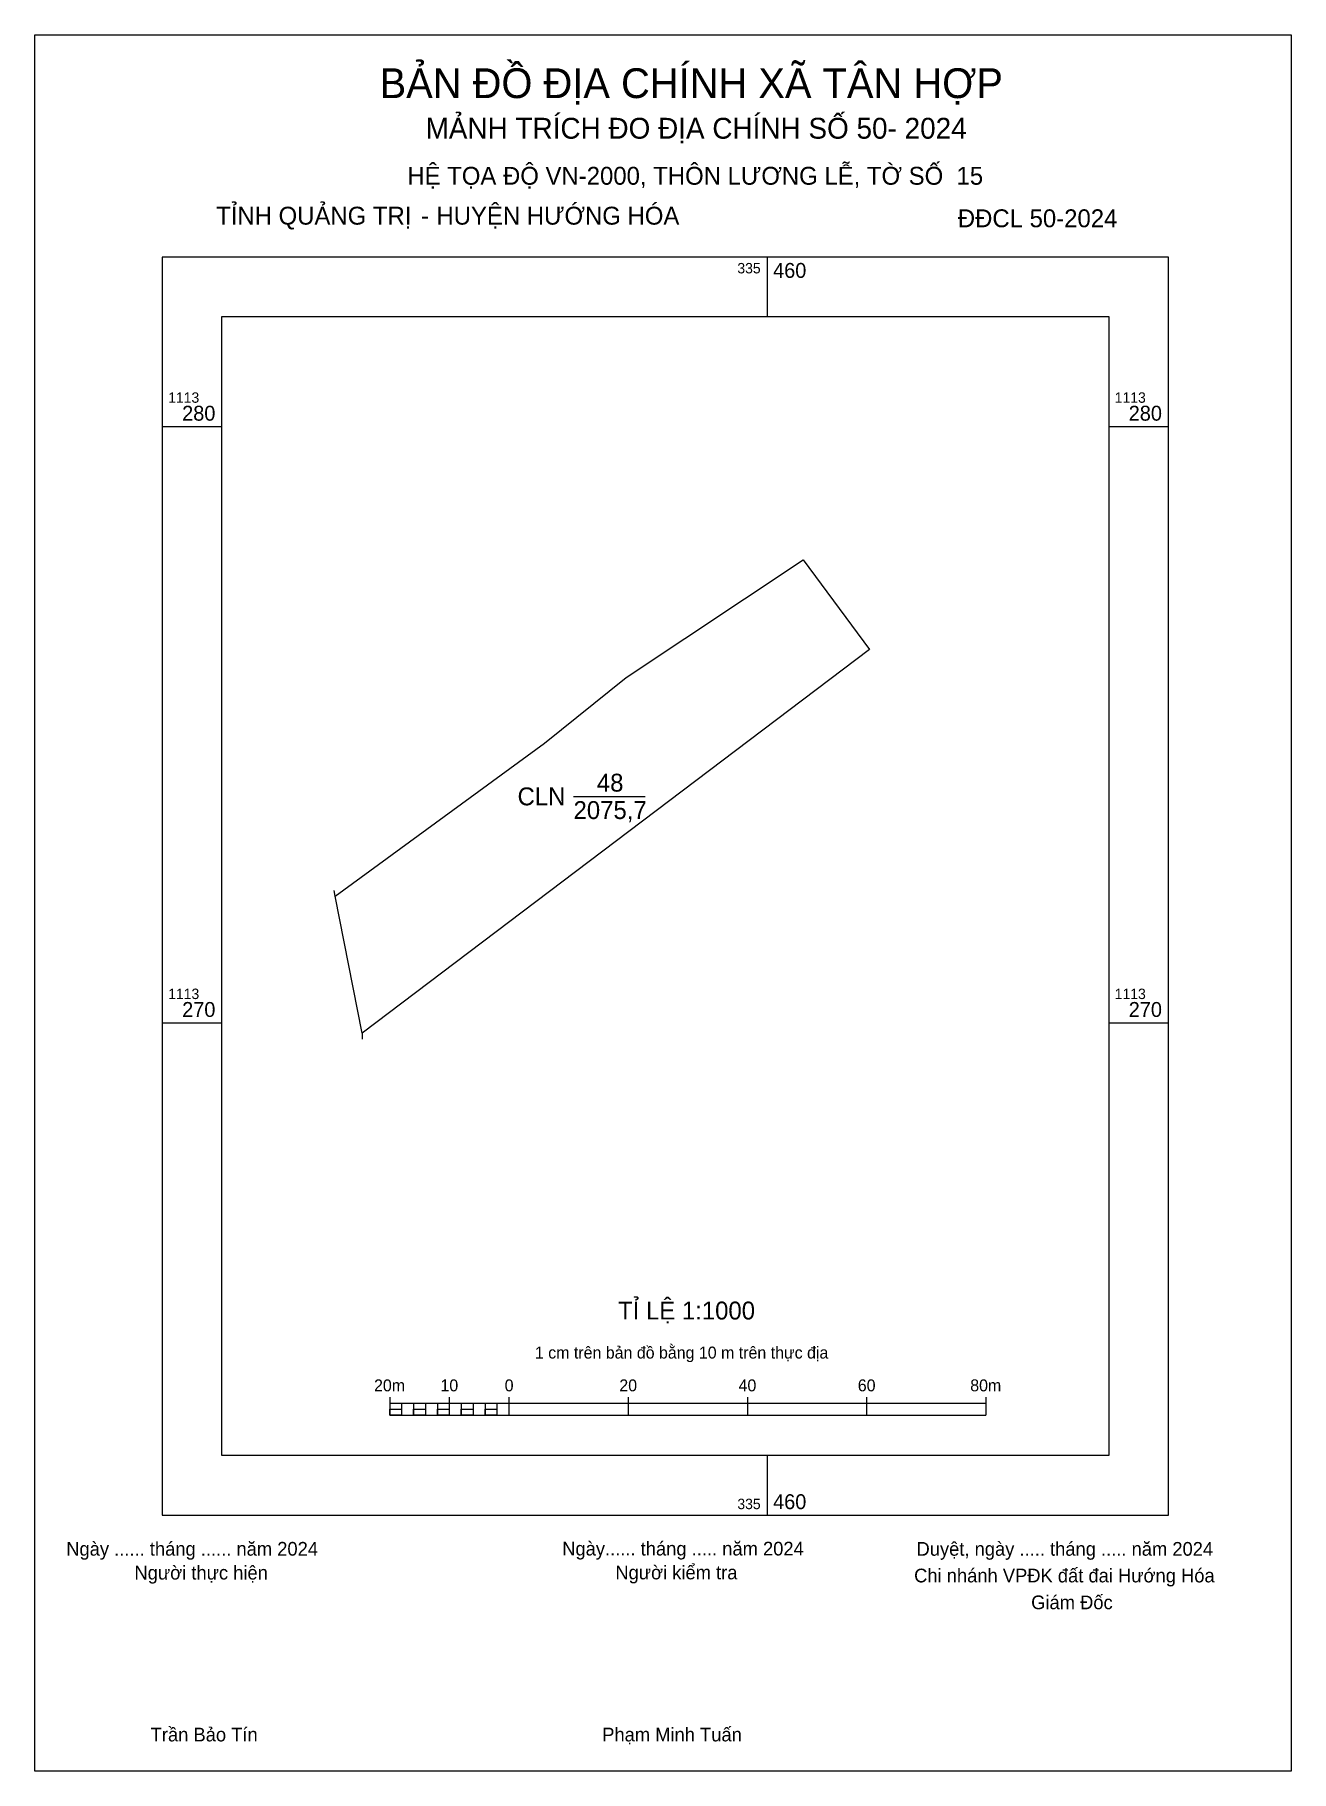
# Model space of a CAD drawing. Extents: x 554468 to 554679, y 1840366 to 1840658.
import ezdxf

# ---------------------------------------------------------------- set-up
doc = ezdxf.new("R2010")
doc.units = 0
for name, color, linetype in [('Level 1', 7, 'Continuous'), ('Level 10', 7, 'Continuous'), ('Level 13', 7, 'Continuous'), ('Level 2', 7, 'Continuous'), ('Level 27', 7, 'Continuous'), ('Level 6', 7, 'Continuous'), ('Level 62', 7, 'Continuous'), ('Level 63', 7, 'Continuous')]:
    doc.layers.add(name, color=color, linetype=linetype)

msp = doc.modelspace()

# ---------------------------------------------------------------- linework, layer by layer
at = {"layer": 'Level 1'}
for p, q in [((554468.47, 1840657.68), (554468.47, 1840657.68)), ((554679.24, 1840366.44), (554679.24, 1840366.44))]:
    msp.add_line(p, q, dxfattribs=at)
at = {"layer": 'Level 10'}
msp.add_lwpolyline([(554567.67, 1840549.87), (554597.36, 1840569.64), (554608.52, 1840554.55), (554523.41, 1840490.23), (554518.85, 1840513.18), (554553.97, 1840538.87)], close=True, dxfattribs=at)
at = {"layer": 'Level 13'}
msp.add_line((554558.85, 1840529.94), (554570.85, 1840529.94), dxfattribs=at)
at = {"layer": 'Level 2'}
msp.add_lwpolyline([(554468.47, 1840657.68), (554679.23, 1840657.68), (554679.23, 1840366.44), (554468.47, 1840366.44)], close=True, dxfattribs=at)
at = {"layer": 'Level 27'}
for p, q in [((554518.85, 1840513.18), (554518.69, 1840514.17)), ((554523.41, 1840490.23), (554523.41, 1840489.23))]:
    msp.add_line(p, q, dxfattribs=at)
at = {"layer": 'Level 62'}
msp.add_lwpolyline([(554499.86, 1840610.4), (554648.63, 1840610.4), (554648.63, 1840419.4), (554499.86, 1840419.4)], close=True, dxfattribs=at)
at = {"layer": 'Level 63'}
for p, q in [((554468.47, 1840652.68), (554468.47, 1840657.68)), ((554468.47, 1840657.68), (554473.47, 1840657.68)), ((554468.47, 1840652.68), (554468.47, 1840657.68)), ((554468.47, 1840657.68), (554473.47, 1840657.68)), ((554674.23, 1840657.68), (554679.23, 1840657.68)), ((554674.23, 1840657.68), (554679.23, 1840657.68)), ((554679.23, 1840657.68), (554679.23, 1840652.68)), ((554679.23, 1840657.68), (554679.23, 1840652.68)), ((554468.47, 1840652.68), (554468.47, 1840652.68)), ((554468.47, 1840652.68), (554468.47, 1840652.68)), ((554591.32, 1840620.4), (554591.32, 1840610.4)), ((554489.86, 1840591.95), (554499.86, 1840591.95)), ((554648.63, 1840591.95), (554658.63, 1840591.95)), ((554489.86, 1840491.95), (554499.86, 1840491.95)), ((554648.63, 1840491.95), (554658.63, 1840491.95)), ((554528.01, 1840429.16), (554528.01, 1840426.16)), ((554528.01, 1840428.16), (554628.01, 1840428.16)), ((554530.01, 1840428.16), (554530.01, 1840426.16)), ((554532.01, 1840428.16), (554532.01, 1840426.16)), ((554534.01, 1840428.16), (554534.01, 1840426.16)), ((554536.01, 1840428.16), (554536.01, 1840426.16)), ((554538.01, 1840429.16), (554538.01, 1840426.16)), ((554538.01, 1840428.16), (554538.01, 1840426.16)), ((554540.01, 1840428.16), (554540.01, 1840426.16)), ((554542.01, 1840428.16), (554542.01, 1840426.16)), ((554544.01, 1840428.16), (554544.01, 1840426.16)), ((554546.01, 1840428.16), (554546.01, 1840426.16)), ((554548.01, 1840429.16), (554548.01, 1840426.16)), ((554548.01, 1840428.16), (554548.01, 1840426.16)), ((554568.01, 1840429.16), (554568.01, 1840426.16)), ((554588.01, 1840429.16), (554588.01, 1840426.16)), ((554608.01, 1840429.16), (554608.01, 1840426.16)), ((554628.01, 1840429.16), (554628.01, 1840426.16)), ((554528.01, 1840426.16), (554628.01, 1840426.16)), ((554591.32, 1840419.4), (554591.32, 1840409.4)), ((554468.47, 1840366.44), (554468.47, 1840371.44)), ((554468.47, 1840366.44), (554468.47, 1840371.44)), ((554679.23, 1840371.44), (554679.23, 1840366.44)), ((554679.23, 1840371.44), (554679.23, 1840366.44)), ((554473.47, 1840366.44), (554468.47, 1840366.44)), ((554473.47, 1840366.44), (554468.47, 1840366.44)), ((554679.23, 1840366.44), (554674.23, 1840366.44)), ((554679.23, 1840366.44), (554674.23, 1840366.44))]:
    msp.add_line(p, q, dxfattribs=at)
for points in [[(554489.86, 1840620.4), (554489.86, 1840409.4), (554658.63, 1840409.4), (554658.63, 1840620.4)], [(554528.01, 1840427.16), (554530.01, 1840427.16), (554530.01, 1840426.16), (554528.01, 1840426.16)], [(554528.01, 1840427.16), (554530.01, 1840427.16), (554530.01, 1840426.16), (554528.01, 1840426.16)], [(554532.01, 1840427.16), (554534.01, 1840427.16), (554534.01, 1840426.16), (554532.01, 1840426.16)], [(554536.01, 1840427.16), (554538.01, 1840427.16), (554538.01, 1840426.16), (554536.01, 1840426.16)], [(554540.01, 1840427.16), (554542.01, 1840427.16), (554542.01, 1840426.16), (554540.01, 1840426.16)], [(554544.01, 1840427.16), (554546.01, 1840427.16), (554546.01, 1840426.16), (554544.01, 1840426.16)]]:
    msp.add_lwpolyline(points, close=True, dxfattribs=at)

# ---------------------------------------------------------------- texts
at = {"layer": 'Level 13'}
for s, p in [('48', (554562.76, 1840530.74)), ('CLN', (554549.46, 1840528.44)), ('2075,7', (554558.85, 1840526.14))]:
    msp.add_text(s, height=3, dxfattribs=at).set_placement(p)
at = {"layer": 'Level 6'}
for s, p in [('HỆ TỌA ÐỘ VN-2000, THÔN LƯƠNG LỄ, TỜ SỐ  15', (554530.97, 1840632.52)), ('TỈ LỆ 1:1000', (554566.32, 1840442.21))]:
    msp.add_text(s, height=3, dxfattribs=at).set_placement(p)
at = {"layer": 'Level 63'}
for s, height, p in [('BẢN ĐỒ ĐỊA CHÍNH XÃ TÂN HỢP', 5, (554526.32, 1840647.05)), ('MẢNH TRÍCH ĐO ĐỊA CHÍNH SỐ 50- 2024', 3.5, (554534.03, 1840640.24)), ('TỈNH QUẢNG TRỊ', 3, (554498.9, 1840625.83)), (' HUYỆN HƯỚNG HÓA', 3, (554534.74, 1840625.83)), ('ĐĐCL 50-2024', 3, (554623.31, 1840625.39)), ('-', 3, (554533.27, 1840625.83)), ('335', 1.75, (554586.33, 1840617.65)), ('460', 2.5, (554592.32, 1840616.9)), ('1113', 1.75, (554490.86, 1840595.95)), ('1113', 1.75, (554649.63, 1840595.95)), ('280', 2.5, (554493.2, 1840592.95)), ('280', 2.5, (554651.97, 1840592.95)), ('1113', 1.75, (554490.86, 1840495.95)), ('1113', 1.75, (554649.63, 1840495.95)), ('270', 2.5, (554493.2, 1840492.95)), ('270', 2.5, (554651.97, 1840492.95)), ('1 cm trên bản đồ bằng 10 m trên thực địa', 2, (554552.37, 1840435.66)), ('20m', 2, (554525.39, 1840430.16)), ('10', 2, (554536.53, 1840430.16)), ('0', 2, (554547.3, 1840430.16)), ('20', 2, (554566.53, 1840430.16)), ('40', 2, (554586.53, 1840430.16)), ('60', 2, (554606.53, 1840430.16)), ('80m', 2, (554625.39, 1840430.16)), ('460', 2.5, (554592.32, 1840410.4)), ('335', 1.75, (554586.33, 1840410.4)), ('Ngày ...... tháng ...... năm 2024', 2.3, (554473.76, 1840402.6)), ('Ngày...... tháng ..... năm 2024', 2.3, (554556.95, 1840402.63)), ('Duyệt, ngày ..... tháng ..... năm 2024', 2.3, (554616.38, 1840402.59)), ('Người thực hiện', 2.3, (554485.2, 1840398.6)), ('Người kiểm tra', 2.3, (554565.86, 1840398.63)), ('Chi nhánh VPĐK đất đai Hướng Hóa', 2.3, (554615.98, 1840398.12)), ('Giám Đốc', 2.3, (554635.61, 1840393.62)), ('Trần Bảo Tín', 2.3, (554487.92, 1840371.45)), ('Phạm Minh Tuấn', 2.3, (554563.66, 1840371.45))]:
    msp.add_text(s, height=height, dxfattribs=at).set_placement(p)

doc.saveas('drawing.dxf')
